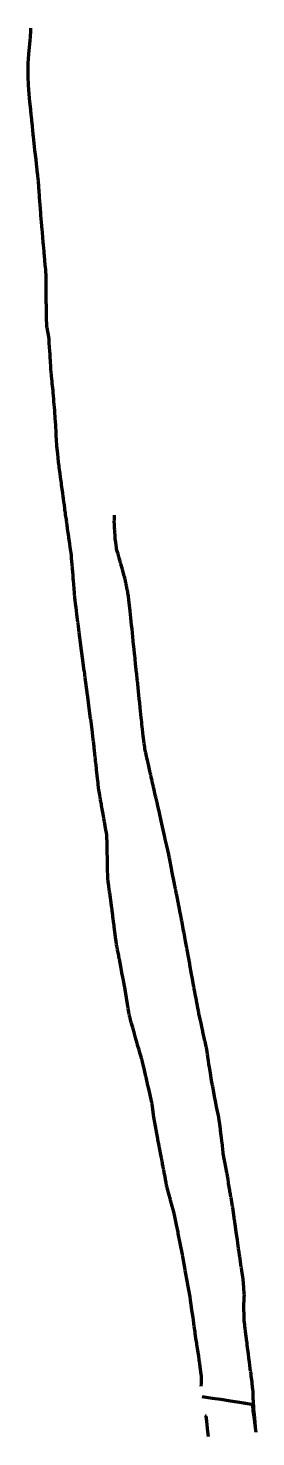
# Model space of a CAD drawing. Header units: metres. Extents: x 604777 to 604851, y 1147558 to 1148017.
import ezdxf

# ---------------------------------------------------------------- set-up
doc = ezdxf.new("R2010")
doc.units = ezdxf.units.M
doc.header["$MEASUREMENT"] = 0
doc.linetypes.add('DGN Style 5', pattern=[175.440543, 75.188804, -100.251739])
doc.layers.add('TF_T_---_Kabl-_2', color=5, linetype='DGN Style 5', lineweight=70)

msp = doc.modelspace()

# ---------------------------------------------------------------- linework, layer by layer
at = {"layer": 'TF_T_---_Kabl-_2'}
msp.add_line((604834.99, 1147564.42, 42.732213), (604834.62, 1147564.65, 42.73), dxfattribs=at)
at = {"layer": 'TF_T_---_Kabl-_2', "extrusion": (0.2422384239107925, 0.0395548744255775, 0.9694101082051869), "elevation": 191949.462108, "flags": 128}
msp.add_lwpolyline([(1035450.675951, -757942.754725), (1035451.197011, -757942.727519), (1035451.490181, -757942.716575)], dxfattribs=at)
at = {"layer": 'TF_T_---_Kabl-_2', "extrusion": (0.5057215533461328, 0.0532743630390393, 0.8610502614388776), "elevation": 367050.648127, "flags": 128}
msp.add_lwpolyline([(1077880.78691, -621423.766745), (1077883.270557, -621423.766973), (1077884.872639, -621423.762676)], dxfattribs=at)
at = {"layer": 'TF_T_---_Kabl-_2', "extrusion": (-5.7826133376e-06, 0.9999998762053831, 0.0004975497762083), "elevation": 1147556.741669, "flags": 128}
msp.add_lwpolyline([(-604842.055889, -528.236549), (-604842.045889, -528.236665), (-604841.915889, -548.336668)], dxfattribs=at)
at = {"layer": 'TF_T_---_Kabl-_2', "extrusion": (-0.9830460288597942, -0.1832901120686638, 0.005023938778033), "elevation": -804917.308895, "flags": 128}
msp.add_lwpolyline([(-1017254.464618, 4044.24632), (-1017257.07989, 4086.636855), (-1017257.143731, 4086.636951)], dxfattribs=at)
at = {"layer": 'TF_T_---_Kabl-_2', "extrusion": (-0.7856473623355614, -0.1126355548413749, 0.6083349848896993), "elevation": -604429.444822, "flags": 128}
msp.add_lwpolyline([(-1050108.216775, 463333.539038), (-1050107.49977, 463333.536125), (-1050107.280791, 463333.527447)], dxfattribs=at)
at = {"layer": 'TF_T_---_Kabl-_2', "extrusion": (-0.0514949872734413, -0.0334113261548138, 0.9981141966580199), "elevation": -69445.220677, "flags": 128}
msp.add_lwpolyline([(-633461.702981, 1129885.765945), (-633461.281486, 1129885.551666), (-633461.219666, 1129885.529142)], dxfattribs=at)
at = {"layer": 'TF_T_---_Kabl-_2'}
for points in [[(604776.99, 1148005.31, 42.46134), (604777.102056, 1148006.772175, 42.472804), (604777.23, 1148008.22, 42.48), (604777.64, 1148012.67, 42.49), (604777.69, 1148013.26, 42.49), (604777.71, 1148013.49, 42.49), (604777.773522, 1148014.131299, 42.481705), (604777.81, 1148015.5, 42.47), (604777.84, 1148016.72, 42.47)], [(604783.1, 1147919.4, 43.272974), (604783.1, 1147919.49, 43.27), (604783.09, 1147919.66, 43.27), (604783.06, 1147920.27, 43.23), (604782.98, 1147921.74, 43.23), (604782.963969, 1147922.225275, 43.20821), (604782.96, 1147922.62, 43.19), (604782.95, 1147923.49, 43.18), (604782.94, 1147923.97, 43.24), (604782.93, 1147924.72, 43.23), (604782.92, 1147926, 43.18), (604782.91, 1147926.57, 43.23), (604782.9, 1147927.2, 43.22), (604782.89, 1147928.04, 43.15), (604782.87, 1147930.57, 43.15), (604782.86, 1147931.13, 43.2), (604782.86, 1147931.51, 43.2), (604782.85, 1147932.07, 43.19), (604782.84, 1147932.57, 43.17), (604782.83, 1147933.77, 43.13), (604782.83, 1147934.09, 43.12), (604782.81, 1147935.57, 43.11), (604782.81, 1147935.84, 43.11), (604782.8, 1147936.06, 43.1), (604782.8, 1147936.29, 43.1), (604782.79, 1147937.26, 43), (604782.79155, 1147937.34374, 43.000414), (604782.73, 1147938, 42.98), (604782.69, 1147938.38, 42.96), (604782.68, 1147938.54, 42.95), (604782.68, 1147938.59, 42.95), (604782.58, 1147939.65, 42.96), (604782.32, 1147942.5, 43.05), (604782.3, 1147942.68, 43.05), (604782.24, 1147943.34, 43.05), (604782.18, 1147943.98, 43.08), (604781.98, 1147946.17, 43.09), (604781.91, 1147946.9, 43.09), (604781.75, 1147948.68, 43.09), (604781.51, 1147951.34, 43.03), (604781.45, 1147952, 43.02), (604781.421774, 1147952.299419, 43.015134), (604781.16, 1147955.75, 42.93), (604781.1, 1147956.52, 42.92), (604781.08, 1147956.84, 42.89), (604781.06, 1147957.04, 42.89), (604781.06, 1147957.13, 42.86), (604781.05, 1147957.21, 42.86), (604781, 1147957.94, 42.86), (604780.73, 1147961.51, 42.81), (604780.53, 1147964.05, 42.79), (604780.52, 1147964.26, 42.78), (604780.51, 1147964.31, 42.78), (604780.49, 1147964.7, 42.86), (604780.46, 1147965.04, 42.89), (604780.42, 1147965.58, 43), (604780.37, 1147966.29, 42.99), (604780.35, 1147966.5, 42.98), (604780.35, 1147966.56, 42.96), (604780.32, 1147966.85, 42.81), (604780.32, 1147966.93, 42.81), (604780.298242, 1147967.155285, 42.793955), (604780.3, 1147967.2, 42.79), (604780.27, 1147967.47, 42.8), (604780.11, 1147968.86, 42.81), (604779.95, 1147970.27, 42.83), (604779.95, 1147970.33, 42.84), (604779.92, 1147970.53, 42.85), (604779.88, 1147970.96, 43.02), (604779.87, 1147970.98, 43.03), (604779.86, 1147971.07, 43.02), (604779.66, 1147972.9, 42.9), (604779.61, 1147973.33, 42.79), (604779.55, 1147973.91, 42.79), (604779.2, 1147976.99, 42.75), (604778.71, 1147981.45, 42.69), (604778.65, 1147981.95, 42.69), (604778.636325, 1147982.062476, 42.682045), (604778.62, 1147982.22, 42.68), (604778.51, 1147983.4, 42.74), (604778.38, 1147984.64, 42.84), (604778.36, 1147984.83, 42.84), (604778.27, 1147985.74, 42.72), (604778.25, 1147985.96, 42.67), (604778.21, 1147986.37, 42.65), (604778.16, 1147986.87, 42.63), (604777.98, 1147988.61, 42.59), (604777.95, 1147988.94, 42.6), (604777.89, 1147989.57, 42.6), (604777.82, 1147990.26, 42.59), (604777.57, 1147992.75, 42.59), (604777.45, 1147993.89, 42.58), (604777.173569, 1147996.69158, 42.529565), (604777.13, 1147998.12, 42.51), (604777.04, 1148001.01, 42.51), (604777.02, 1148001.97, 42.51), (604777.003583, 1148002.512786, 42.498131), (604777, 1148003.88, 42.46), (604776.99, 1148005.16, 42.46), (604776.99398, 1148005.305317, 42.461442)], [(604822.1, 1147639.64, 42.938478), (604821.95, 1147640.43, 42.96), (604821.9, 1147640.68, 42.93), (604821.77, 1147641.39, 42.94), (604821.7, 1147641.73, 42.94), (604821.48, 1147642.93, 42.96), (604821.32, 1147643.73, 42.97), (604821.3, 1147643.88, 42.96), (604821.27, 1147644.02, 42.95), (604821.17, 1147644.55, 42.84), (604821.15, 1147644.65, 42.83), (604821.13, 1147644.78, 42.84), (604820.94, 1147645.75, 42.93), (604820.81, 1147646.47, 42.91), (604820.73, 1147646.85, 42.86), (604820.61, 1147647.52, 42.89), (604820.55, 1147647.83, 42.87), (604820.39, 1147648.68, 42.89), (604820.31, 1147649.07, 42.91), (604819.79, 1147651.85, 42.91), (604819.74, 1147652.12, 42.91), (604819.71, 1147652.24, 42.92), (604819.7, 1147652.3, 42.91), (604819.66, 1147652.5, 42.9), (604819.28, 1147654.54, 43.01), (604819.22, 1147654.85, 42.99), (604818.79, 1147657.1, 42.94), (604818.782466, 1147657.164999, 42.938487), (604818.44, 1147658.93, 42.95), (604818.218838, 1147660.119558, 42.976775), (604817.97, 1147661.91, 43.02), (604817.375709, 1147666.127518, 43.027201), (604817.34, 1147666.3, 43.03), (604817.28, 1147666.55, 43.03), (604817.26, 1147666.64, 43.03), (604816.26, 1147671.04, 43.04), (604815.91, 1147672.59, 42.97), (604815.87, 1147672.75, 42.97), (604815.86, 1147672.81, 42.98), (604815.76, 1147673.27, 42.96), (604815.381901, 1147674.923117, 42.961565), (604815.32, 1147675.16, 42.96), (604815.22, 1147675.6, 43.08), (604815, 1147676.58, 43.12), (604814.98, 1147676.67, 43.11), (604814.73, 1147677.73, 43.02), (604814.37, 1147679.29, 43.04), (604814.12, 1147680.39, 43.07), (604814.048478, 1147680.680267, 43.066533), (604813.91, 1147681.15, 43.07), (604813.42, 1147682.82, 43.1), (604813.14, 1147683.77, 43.12), (604812.66, 1147685.36, 43.12), (604812.64, 1147685.44, 43.11), (604812.57, 1147685.68, 43.12), (604812.47665, 1147685.976488, 43.116772), (604811.88, 1147688.13, 43.09), (604811.64, 1147689.01, 43.1), (604811.6, 1147689.15, 43.1), (604811.07, 1147691.03, 43.13), (604810.7, 1147692.39, 43.09), (604810.59, 1147692.76, 43.09), (604810.48, 1147693.15, 43.08), (604810.37, 1147693.55, 43.08), (604810.19, 1147694.21, 43.06), (604810.12, 1147694.47, 43.01), (604809.99, 1147694.95, 43.07), (604809.909915, 1147695.215079, 43.068142), (604809.77, 1147696.08, 43.07), (604809.58, 1147697.26, 43.05), (604809.57, 1147697.3, 43.05), (604809.45, 1147698.09, 43.12), (604809.37, 1147698.55, 43.15), (604809.35, 1147698.71, 43.15), (604809.01, 1147700.78, 43.18), (604808.584212, 1147703.443829, 43.209521), (604808.57, 1147703.52, 43.21), (604808.55, 1147703.6, 43.21), (604808.24, 1147705.24, 43.23), (604808, 1147706.54, 43.24), (604807.85, 1147707.33, 43.24), (604807.82, 1147707.46, 43.24), (604807.56, 1147708.88, 43.22), (604807.54, 1147708.96, 43.22), (604807.16, 1147710.98, 43.27), (604806.72, 1147713.31, 43.29), (604806.69, 1147713.46, 43.31), (604806.66, 1147713.63, 43.33), (604806.57, 1147714.13, 43.29), (604806.49, 1147714.55, 43.28), (604806.13, 1147716.42, 43.2), (604805.98, 1147717.22, 43.23), (604805.95, 1147717.37, 43.24), (604805.94, 1147717.44, 43.25), (604805.91, 1147717.61, 43.23), (604805.820888, 1147718.084353, 43.236608), (604805.68, 1147719.14, 43.26), (604805.49, 1147720.53, 43.34), (604805.49, 1147720.58, 43.34), (604805.04, 1147723.87, 43.32), (604804.98, 1147724.37, 43.31), (604804.91, 1147724.84, 43.37), (604804.59, 1147727.24, 43.36), (604804.54, 1147727.6, 43.4), (604804.54, 1147727.65, 43.39), (604804.33, 1147729.23, 43.42), (604804.31, 1147729.35, 43.43), (604804.2, 1147730.16, 43.46), (604804.14, 1147730.65, 43.44), (604804.12, 1147730.8, 43.45), (604803.55, 1147735, 43.44), (604803.52, 1147735.23, 43.44), (604803.29, 1147736.97, 43.47), (604803.25, 1147737.27, 43.47), (604803.06, 1147738.7, 43.43), (604803, 1147739.12, 43.45), (604802.962331, 1147739.423804, 43.433308), (604802.95, 1147739.69, 43.43), (604802.88, 1147743.16, 43.62), (604802.87, 1147743.29, 43.62), (604802.81, 1147745.99, 43.68), (604802.81, 1147746.08, 43.68), (604802.76, 1147748.37, 43.7), (604802.7, 1147750.91, 43.74), (604802.68, 1147752.05, 43.72), (604802.67, 1147752.5, 43.69), (604802.66, 1147752.8, 43.7), (604802.65, 1147753, 43.71), (604802.65, 1147753.07, 43.72), (604802.644407, 1147753.64733, 43.744901), (604802.47, 1147754.62, 43.76), (604802.34, 1147755.33, 43.75), (604801.83, 1147758.17, 43.68), (604801.78, 1147758.49, 43.69), (604801.66, 1147759.14, 43.69), (604801.5, 1147760.05, 43.69), (604801.41, 1147760.53, 43.68), (604801.38, 1147760.73, 43.66), (604801.21, 1147761.69, 43.64), (604801.11, 1147762.23, 43.66), (604801, 1147762.86, 43.64), (604800.91, 1147763.35, 43.64), (604800.85, 1147763.73, 43.67), (604800.57, 1147765.25, 43.61), (604800.42, 1147766.11, 43.58), (604800.37, 1147766.38, 43.55), (604800.31, 1147766.72, 43.54), (604800.29, 1147766.83, 43.54), (604800.18, 1147767.46, 43.53), (604800.09, 1147767.95, 43.46), (604799.990891, 1147768.533704, 43.431786), (604799.92, 1147769.15, 43.43), (604799.79, 1147770.36, 43.36), (604799.75, 1147770.68, 43.32), (604799.65, 1147771.61, 43.1), (604799.58, 1147772.2, 42.93), (604799.57, 1147772.33, 42.9), (604799.55, 1147772.5, 42.82), (604799.5, 1147772.93, 42.66), (604799.42, 1147773.66, 42.41), (604799.41, 1147773.77, 42.36), (604799.35, 1147774.3, 42.04), (604799.28, 1147774.95, 41.64), (604799.26, 1147775.14, 41.54), (604799.22, 1147775.45, 41.43), (604799.12, 1147776.44, 40.88), (604798.987378, 1147777.570339, 40.314183), (604798.96, 1147777.84, 40.18), (604798.94, 1147778.06, 40.15), (604798.89, 1147778.56, 39.83), (604798.83, 1147779.13, 39.61), (604798.61, 1147781.23, 38.49), (604798.59, 1147781.38, 38.43), (604798.51, 1147782.11, 38.21), (604798.5, 1147782.27, 38.13), (604798.49, 1147782.37, 38.1), (604798.48, 1147782.43, 38.09), (604798.46, 1147782.58, 38.08), (604798.37, 1147783.5, 37.99), (604798.35, 1147783.68, 37.96), (604798.3, 1147784.12, 37.96), (604798.21, 1147785.03, 37.88), (604798.10805, 1147785.95156, 37.822927), (604797.94, 1147787.2, 37.75), (604797.94, 1147787.23, 37.75), (604797.36, 1147791.6, 38.03), (604797.36, 1147791.67, 38.03), (604797.34, 1147791.8, 38.04), (604796.67, 1147796.88, 38.05), (604796.64, 1147797.12, 38.05), (604796.3, 1147799.63, 38.09), (604796.25, 1147800, 38.09), (604796.21, 1147800.31, 38.06), (604795.6, 1147804.97, 37.75), (604795.59, 1147805.05, 37.75), (604795.48, 1147805.9, 37.56), (604795.47, 1147805.91, 37.56), (604795.44, 1147806.17, 37.57), (604795.29, 1147807.28, 37.66), (604795.28, 1147807.35, 37.66), (604794.72, 1147811.59, 37.91), (604794.2, 1147815.54, 37.97), (604794.18, 1147815.69, 37.98), (604793.64, 1147819.78, 37.98), (604793.64, 1147819.79, 37.98), (604793.39, 1147821.71, 37.93), (604793.24, 1147822.82, 37.9), (604793.21, 1147823.06, 37.89), (604792.86, 1147825.74, 37.75), (604792.69, 1147826.99, 37.74), (604792.58, 1147827.85, 37.8), (604792.48, 1147828.57, 37.71), (604792.4, 1147829.19, 37.82), (604792.25, 1147830.31, 38.05), (604792.247928, 1147830.327427, 38.059098), (604792.19, 1147831.11, 38.32), (604792.16, 1147831.44, 38.45), (604792.15, 1147831.59, 38.51), (604792.13, 1147831.81, 38.65), (604792.07, 1147832.62, 39.09), (604791.94, 1147834.18, 39.85), (604791.73, 1147836.79, 41.08), (604791.69, 1147837.27, 41.37), (604791.67, 1147837.5, 41.47), (604791.6, 1147838.45, 41.87), (604791.51, 1147839.45, 42.32), (604791.5, 1147839.68, 42.52), (604791.44, 1147840.41, 42.92), (604791.44, 1147840.44, 42.93), (604791.43, 1147840.45, 42.94), (604791.42, 1147840.67, 43.05), (604791.38, 1147841.07, 43.25), (604791.38, 1147841.14, 43.29), (604791.36, 1147841.38, 43.39), (604791.35, 1147841.49, 43.36), (604791.31, 1147841.97, 43.4), (604791.3, 1147842.1, 43.4), (604791.3, 1147842.13, 43.4), (604791.25, 1147842.78, 43.42), (604791.23, 1147842.96, 43.43), (604791.15, 1147843.95, 43.55), (604791.1, 1147844.61, 43.61), (604791.09, 1147844.74, 43.64), (604791.065731, 1147844.965443, 43.614887), (604791.06, 1147845.04, 43.61), (604790.78, 1147847, 43.73), (604790.74, 1147847.28, 43.76), (604790.7, 1147847.56, 43.75), (604790.55, 1147848.65, 43.8), (604790.25, 1147850.76, 43.76), (604790.21, 1147851.04, 43.73), (604790.03, 1147852.32, 43.78), (604789.85, 1147853.59, 43.84), (604789.8, 1147853.96, 43.81), (604789.72, 1147854.54, 43.83), (604789.54, 1147855.8, 43.81), (604789.49, 1147856.13, 43.81), (604789.43, 1147856.59, 43.81), (604789.2, 1147858.16, 43.86), (604789.17, 1147858.4, 43.86), (604789.1, 1147858.9, 43.76), (604788.985434, 1147859.669016, 43.766925), (604788.91, 1147860.24, 43.77), (604788.67, 1147862.07, 43.74), (604788.65, 1147862.2, 43.73), (604788.47, 1147863.57, 43.71), (604788.4, 1147864.08, 43.71), (604788.24, 1147865.24, 43.7), (604787.88, 1147867.96, 43.69), (604787.81, 1147868.45, 43.69), (604787.56, 1147870.36, 43.59), (604787.56, 1147870.37, 43.59), (604787.55, 1147870.38, 43.59), (604787.55, 1147870.39, 43.59), (604787.39, 1147871.61, 43.59), (604787.12, 1147873.61, 43.62), (604787.1, 1147873.76, 43.61), (604787.04, 1147874.24, 43.61), (604786.976556, 1147874.659987, 43.614986), (604786.97, 1147874.72, 43.62), (604786.92, 1147875.17, 43.6), (604786.74, 1147876.81, 43.6), (604786.63, 1147877.87, 43.6), (604786.52, 1147878.84, 43.63), (604786.336149, 1147880.47979, 43.5985), (604786.22, 1147882.71, 43.56), (604786.16, 1147883.85, 43.52), (604786.15, 1147883.89, 43.52), (604786.15, 1147883.93, 43.52), (604786.09, 1147885.13, 43.5), (604786.06, 1147885.51, 43.5), (604786, 1147886.63, 43.5), (604785.97, 1147887.3, 43.55), (604785.836989, 1147889.616564, 43.532611), (604785.67, 1147891.72, 43.51), (604785.65, 1147891.88, 43.52), (604785.64, 1147892.08, 43.52), (604785.39, 1147895, 43.46), (604785.39, 1147895.08, 43.43), (604785.32, 1147895.92, 43.41), (604785.24, 1147896.79, 43.42), (604785.14, 1147898.02, 43.41), (604785.134646, 1147898.170922, 43.403254), (604785.09, 1147898.61, 43.4), (604784.85, 1147900.91, 43.39), (604784.84, 1147901.05, 43.37), (604784.79, 1147901.56, 43.39), (604784.61, 1147903.35, 43.39), (604784.59, 1147903.54, 43.37), (604784.54, 1147904.02, 43.4), (604784.524107, 1147904.239736, 43.389075), (604784.51, 1147904.44, 43.38), (604784.42, 1147905.71, 43.36), (604784.4, 1147906.13, 43.36), (604784.39, 1147906.19, 43.35), (604784.26, 1147908.27, 43.35), (604784.19, 1147909.28, 43.35), (604784.16, 1147909.74, 43.35), (604784.11, 1147910.45, 43.36), (604784.04, 1147911.52, 43.33), (604783.96, 1147912.75, 43.3), (604783.87, 1147914.16, 43.27), (604783.78, 1147915.52, 43.24), (604783.748039, 1147915.989471, 43.23313), (604783.61, 1147916.77, 43.23), (604783.4, 1147917.88, 43.23), (604783.31, 1147918.36, 43.26), (604783.270893, 1147918.600347, 43.2632)], [(604841.75, 1147643.6, 43.106016), (604841.71, 1147643.82, 43.11), (604841.7, 1147643.85, 43.11), (604841.07, 1147647.28, 43.03), (604840.97, 1147647.77, 43.04), (604840.55, 1147650.07, 43.09), (604840.54, 1147650.09, 43.09), (604840.540287, 1147650.109387, 43.085646), (604840.53, 1147650.17, 43.09), (604840.53, 1147650.24, 43.09), (604840.15, 1147653.7, 43.07), (604840.14, 1147653.83, 43.07), (604840.1, 1147654.14, 43.07), (604839.909076, 1147655.908808, 43.059621), (604839.69, 1147657.56, 43.05), (604839.67, 1147657.67, 43.05), (604839.63, 1147657.94, 43.04), (604839.42, 1147659.55, 42.94), (604839.14, 1147661.59, 42.98), (604839.14, 1147661.6, 42.98), (604839.104729, 1147661.88521, 42.991029), (604838.4, 1147665.23, 43.11), (604838.13, 1147666.5, 43.11), (604837.900413, 1147667.617236, 43.085876), (604837.82, 1147668.08, 43.08), (604837.13, 1147671.84, 43.03), (604837.08, 1147672.15, 43.02), (604837.03, 1147672.39, 43.01), (604836.98, 1147672.68, 43.02), (604836.77, 1147673.85, 43.04), (604836.34676, 1147676.155235, 43.037587), (604836.14, 1147677.53, 43.04), (604836.04, 1147678.13, 43.11), (604835.98, 1147678.55, 43.07), (604835.89, 1147679.14, 43.07), (604835.72, 1147680.26, 42.88), (604835.52, 1147681.52, 42.8), (604835.49, 1147681.69, 42.77), (604835.4, 1147682.31, 42.76), (604835.26, 1147683.2, 42.7), (604835.15, 1147683.94, 42.66), (604835.048552, 1147684.573042, 42.71018), (604835.02, 1147684.72, 42.72), (604834.99, 1147684.83, 42.73), (604834.63, 1147686.49, 42.78), (604834.6, 1147686.64, 42.78), (604834.57, 1147686.76, 42.79), (604833.94, 1147689.68, 42.87), (604833.88, 1147689.95, 42.87), (604833.71, 1147690.71, 42.87), (604833.56, 1147691.41, 42.82), (604833.32, 1147692.53, 42.84), (604833.03, 1147693.84, 42.81), (604832.64, 1147695.64, 42.85), (604832.559194, 1147696.020274, 42.881252), (604832.49, 1147696.39, 42.9), (604832.46, 1147696.56, 42.92), (604832.28, 1147697.5, 42.87), (604832.05, 1147698.71, 42.87), (604831.86, 1147699.76, 42.93), (604831.83, 1147699.91, 42.98), (604831.68, 1147700.67, 43.1), (604831.55, 1147701.4, 43.1), (604831.45, 1147701.9, 43.12), (604831.42, 1147702.04, 43.11), (604831.29, 1147702.74, 43.07), (604831.11, 1147703.7, 42.89), (604831.03, 1147704.12, 42.9), (604830.99, 1147704.33, 42.91), (604830.4, 1147707.46, 42.95), (604830.23, 1147708.39, 42.97), (604830.210476, 1147708.492736, 42.967027), (604829.67, 1147711.46, 42.97), (604829.63, 1147711.66, 42.97), (604829.61, 1147711.8, 42.97), (604828.76, 1147716.43, 42.91), (604828.74, 1147716.55, 42.9), (604828.69, 1147716.8, 42.9), (604828.64, 1147717.06, 42.94), (604828.35, 1147718.66, 42.94), (604828.26, 1147719.19, 42.93), (604828.14, 1147719.82, 42.94), (604828.02, 1147720.48, 42.97), (604827.88, 1147721.23, 42.96), (604827.77, 1147721.88, 42.87), (604827.63, 1147722.62, 42.96), (604827.49, 1147723.37, 42.96), (604827.15, 1147725.24, 42.87), (604827.13, 1147725.35, 42.88), (604827.044298, 1147725.851279, 42.859874), (604826.98, 1147726.17, 42.85), (604826.9, 1147726.57, 42.87), (604826.87, 1147726.74, 42.86), (604826.82, 1147726.95, 42.88), (604826.7, 1147727.57, 42.86), (604826.43, 1147728.97, 42.94), (604826.16, 1147730.36, 42.84), (604826.01, 1147731.11, 42.86), (604825.93, 1147731.53, 42.87), (604825.86, 1147731.87, 42.95), (604825.62, 1147733.07, 43.15), (604825.3, 1147734.71, 43.2), (604825.23, 1147735.06, 43.21), (604825.1, 1147735.77, 43.14), (604825.07, 1147735.91, 43.12), (604825.02, 1147736.13, 43.02), (604824.97, 1147736.42, 42.9), (604824.9, 1147736.74, 42.86), (604824.88, 1147736.86, 42.84), (604824.8, 1147737.29, 42.84), (604824.69, 1147737.84, 42.86), (604823.85, 1147742.14, 42.97), (604823.84, 1147742.17, 42.97), (604823.83, 1147742.23, 42.97), (604823.013438, 1147746.396463, 42.954132), (604822.93, 1147746.74, 42.96), (604822.77, 1147747.47, 42.97), (604822.14, 1147750.32, 43), (604821.87, 1147751.53, 43), (604821.67, 1147752.43, 43), (604821.52, 1147753.12, 43.01), (604820.77, 1147756.48, 43.01), (604820.34, 1147758.44, 42.98), (604819.768126, 1147760.996011, 43.049919), (604819.53, 1147762.05, 43.08), (604819.35, 1147762.81, 43.09), (604819.25, 1147763.26, 43.13), (604819, 1147764.36, 43.17), (604818.78, 1147765.28, 43.19), (604818.58, 1147766.17, 43.19), (604818.51, 1147766.45, 43.19), (604818.28, 1147767.48, 43.26), (604818.19, 1147767.87, 43.25), (604818.02, 1147768.6, 43.23), (604817.85, 1147769.35, 43.16), (604817.78, 1147769.62, 43.2), (604817.7, 1147769.98, 43.17), (604817.42, 1147771.2, 43.07), (604817.34, 1147771.54, 43.09), (604817.104053, 1147772.580258, 42.983594), (604817.05, 1147772.78, 42.97), (604817.01, 1147772.99, 43), (604816.95, 1147773.23, 42.96), (604816.92, 1147773.4, 42.99), (604816.84, 1147773.74, 42.97), (604816.84, 1147773.75, 42.97), (604816.65, 1147774.57, 42.84), (604816.4, 1147775.72, 42.69), (604816.39, 1147775.73, 42.69), (604816.15, 1147776.83, 42.3), (604815.96, 1147777.68, 41.91), (604815.95, 1147777.7, 41.9), (604815.95, 1147777.71, 41.9), (604815.84, 1147778.19, 41.66), (604815.67, 1147778.98, 41.27), (604815.66, 1147778.99, 41.27), (604815.66, 1147779.01, 41.25), (604815.55, 1147779.49, 40.9), (604815.32, 1147780.53, 40.37), (604815.26, 1147780.78, 40.32), (604815.23, 1147780.94, 40.24), (604815.113411, 1147781.455794, 40.004389), (604815.05, 1147781.88, 39.82), (604814.95, 1147782.64, 39.41), (604814.83, 1147783.53, 39.03), (604814.71, 1147784.46, 38.54), (604814.67, 1147784.7, 38.37), (604814.61, 1147785.18, 38.21), (604814.58, 1147785.42, 38.06), (604814.5, 1147785.97, 38), (604814.339152, 1147787.180814, 37.955326), (604814.23, 1147788.25, 37.91), (604814.19, 1147788.6, 37.89), (604814.18, 1147788.72, 37.89), (604814.03, 1147790.14, 37.79), (604814.01, 1147790.32, 37.79), (604813.87, 1147791.65, 37.77), (604813.84, 1147791.96, 37.81), (604813.73, 1147793.04, 37.9), (604813.5, 1147795.21, 37.94), (604813.33, 1147796.87, 37.96), (604813.19, 1147798.21, 37.97), (604812.82, 1147801.74, 38.01), (604812.57, 1147804.16, 37.93), (604812.54, 1147804.43, 37.93), (604812.34, 1147806.37, 37.79), (604812.29, 1147806.81, 37.75), (604812.22, 1147807.45, 37.71), (604812.21, 1147807.61, 37.71), (604812, 1147809.6, 37.59), (604811.69, 1147812.6, 37.74), (604811.68, 1147812.67, 37.74), (604811.63, 1147813.11, 37.76), (604811.4, 1147815.37, 37.87), (604811.36, 1147815.78, 37.89), (604810.82, 1147820.95, 37.97), (604810.69, 1147822.16, 37.98), (604810.44, 1147824.55, 37.94), (604810.21, 1147826.73, 37.91), (604809.93, 1147829.41, 37.91), (604809.715676, 1147831.447704, 37.794634), (604809.71, 1147831.48, 37.79), (604809.69, 1147831.59, 37.79), (604809.68, 1147831.68, 37.8), (604809.51, 1147832.57, 37.82), (604809.43, 1147832.94, 37.85), (604809.32, 1147833.55, 37.94), (604809.3, 1147833.66, 37.96), (604809.29, 1147833.71, 37.97), (604809.28, 1147833.73, 38), (604809.25, 1147833.9, 38.2), (604809.18, 1147834.27, 38.48), (604809.16, 1147834.38, 38.57), (604809.15, 1147834.45, 38.63), (604809.02, 1147835.08, 39.08), (604808.95, 1147835.47, 39.13), (604808.89, 1147835.79, 39.36), (604808.85, 1147836.01, 39.41), (604808.74, 1147836.54, 39.79), (604808.695391, 1147836.772142, 39.89448), (604808.59, 1147837.18, 40.05), (604808.54, 1147837.33, 40.19), (604808.37, 1147837.95, 40.56), (604808.34, 1147838.05, 40.62), (604808.32, 1147838.14, 40.6), (604808.29, 1147838.24, 40.55), (604808.1, 1147838.92, 40.69), (604808.05, 1147839.08, 40.72), (604807.83, 1147839.87, 41.08), (604807.69, 1147840.38, 41.26), (604807.67, 1147840.43, 41.25), (604807.32, 1147841.68, 41.89), (604807.13, 1147842.37, 42.27), (604807.11, 1147842.44, 42.31), (604807.09, 1147842.5, 42.35), (604806.95, 1147843, 42.54), (604806.66, 1147844.05, 42.92), (604806.64, 1147844.11, 42.94), (604806.58, 1147844.34, 42.96), (604806.39, 1147845.01, 43.08), (604806.27, 1147845.43, 43.21), (604806.11, 1147846.02, 43.19), (604806.03, 1147846.29, 43.22), (604805.82, 1147847.04, 43.31), (604805.79, 1147847.16, 43.33), (604805.75, 1147847.29, 43.33), (604805.723188, 1147847.397834, 43.337538), (604805.52, 1147849.08, 43.52), (604805.5, 1147849.28, 43.55), (604805.38, 1147850.28, 43.6), (604805.369791, 1147850.354083, 43.606695), (604805.31, 1147851.26, 43.71), (604805.28, 1147851.85, 43.7), (604805.26, 1147852.16, 43.76), (604805.2, 1147853.09, 43.76), (604805.186259, 1147853.303612, 43.761206), (604805.17, 1147853.69, 43.76), (604805.14, 1147854.31, 43.76), (604805.12, 1147854.68, 43.76), (604805.09, 1147855.27, 43.77), (604805.06, 1147855.76, 43.76), (604805.056859, 1147855.85069, 43.759824), (604805.06, 1147856.13, 43.75), (604805.07, 1147856.44, 43.71), (604805.07, 1147856.6, 43.71), (604805.07, 1147856.84, 43.75), (604805.08, 1147857.64, 43.75), (604805.094623, 1147858.076101, 43.727165)], [(604833.24, 1147574.18, 42.71), (604833.27, 1147574.29, 42.71), (604833.425255, 1147574.742627, 42.720283), (604833.47902, 1147576.101548, 42.730066), (604833.424058, 1147577.494794, 42.737663), (604833.34, 1147578.14, 42.74), (604833.06, 1147580.5, 42.72), (604833.05, 1147580.58, 42.72), (604833.05, 1147580.62, 42.72), (604833.04, 1147580.65, 42.72), (604833.04, 1147580.69, 42.71), (604832.948736, 1147581.416606, 42.701873), (604832.93, 1147581.56, 42.7), (604832.89, 1147581.79, 42.69), (604832.85, 1147582.1, 42.79), (604832.75, 1147582.74, 42.81), (604832.55, 1147584.03, 42.84), (604832.45, 1147584.65, 42.83), (604831.98, 1147587.74, 42.83), (604831.94, 1147587.98, 42.83), (604831.89, 1147588.32, 42.83), (604831.779167, 1147589.038714, 42.828295), (604831.44, 1147591.39, 42.83), (604831.36, 1147591.95, 42.84), (604831.12, 1147593.62, 42.84), (604830.98, 1147594.58, 42.87), (604830.97, 1147594.68, 42.87), (604830.720016, 1147596.416269, 42.875255), (604830.6, 1147597.26, 42.88), (604830.45, 1147598.28, 42.85), (604830, 1147601.47, 42.86), (604829.9, 1147602.17, 42.87), (604829.740227, 1147603.270283, 42.876831), (604829.32, 1147605.62, 42.89), (604829.13, 1147606.69, 42.9), (604828.8, 1147608.54, 42.91), (604828.62, 1147609.57, 42.91), (604828.495002, 1147610.244883, 42.912299), (604828.19, 1147611.93, 42.92), (604828.02, 1147612.89, 42.9), (604827.93, 1147613.41, 42.95), (604827.38, 1147616.45, 42.95), (604827.35, 1147616.61, 42.95), (604827.32, 1147616.75, 42.95), (604827.255025, 1147617.099184, 42.959756), (604827.15, 1147617.64, 42.98), (604826.63, 1147620.27, 42.95), (604826.32, 1147621.84, 42.97), (604826.22, 1147622.35, 42.96), (604825.895144, 1147623.958228, 42.965311), (604825.82, 1147624.35, 42.97), (604825.33, 1147626.72, 42.97), (604824.65, 1147630.05, 7.24), (604824.56258, 1147630.495946, 5.257916), (604824.56, 1147630.5, 5.219355), (604824.44, 1147630.96, 2.8), (604823.92, 1147632.87, 42.96), (604823.39, 1147634.81, 42.9), (604823.32, 1147635.08, 42.9), (604823.15, 1147635.71, 42.91), (604823.03, 1147636.14, 42.89), (604822.83, 1147636.89, 42.89), (604822.3, 1147638.82, 42.92), (604822.23073, 1147639.094756, 42.924653), (604822.102197, 1147639.640258, 42.938319)], [(604849.6, 1147578.2, 42.821978), (604849.5, 1147578.74, 42.92), (604849.446005, 1147579.002546, 42.931185), (604849.2, 1147580.98, 42.99), (604849.05, 1147582.18, 43.03), (604848.99, 1147582.66, 43.04), (604848.9, 1147583.44, 43.08), (604848.75, 1147584.59, 43.13), (604848.39, 1147587.56, 43.11), (604848.32, 1147588.07, 43.1), (604848.29, 1147588.33, 43.1), (604848.23, 1147588.78, 43.13), (604847.83, 1147592.04, 43.13), (604847.7, 1147593.06, 43.1), (604847.63, 1147593.62, 43.09), (604847.55, 1147594.27, 43.09), (604847.4, 1147595.5, 43.11), (604847.351558, 1147595.878344, 43.113923), (604847.32, 1147598.2, 43.12), (604847.309998, 1147598.6221, 43.1152), (604847.31, 1147600.23, 43.11), (604847.31, 1147600.52, 43.11), (604847.31, 1147600.78, 43.1), (604847.31, 1147600.92, 43.1), (604847.309305, 1147601.134062, 43.1054), (604847.35, 1147602, 43.12), (604847.39, 1147602.68, 43.12), (604847.41, 1147603.21, 43.11), (604847.449183, 1147603.91067, 43.089082), (604847.41, 1147604.47, 43.07), (604847.29, 1147606.08, 43.11), (604847.267447, 1147606.399772, 43.092833), (604847.27, 1147606.41, 43.09), (604847.24, 1147606.73, 43.12), (604847.18, 1147607.31, 43.12), (604847.16, 1147607.59, 43.12), (604847.005271, 1147609.132241, 43.096143), (604846.82, 1147610.43, 43.07), (604846.62, 1147611.78, 43.03), (604846.57, 1147612.17, 43.03), (604846.56, 1147612.19, 43.03), (604846.55, 1147612.31, 43.03), (604846.48, 1147612.74, 43.06), (604846.44, 1147613.01, 43.06), (604845.94, 1147616.47, 43.1), (604845.89, 1147616.78, 43.1), (604845.72, 1147617.95, 43.07), (604845.66, 1147618.38, 43.07), (604845.556923, 1147619.067151, 43.0699), (604845.31, 1147620.83, 43.06), (604845.15, 1147621.92, 43.07), (604844.89, 1147623.76, 43.09), (604844.78, 1147624.48, 43.09), (604844.419594, 1147626.998223, 43.104591), (604844.33, 1147627.65, 43.11), (604844.28, 1147627.95, 43.09), (604844.16, 1147628.82, 43.09), (604844.11, 1147629.12, 43.1), (604843.63, 1147632.46, 43.12), (604843.59, 1147632.68, 43.11), (604843.46752, 1147633.540901, 43.11583), (604843.09, 1147635.67, 43.12), (604843.06, 1147635.83, 43.12), (604842.91, 1147636.73, 43.11), (604842.72, 1147637.78, 43.02), (604842.65, 1147638.18, 43.04), (604842.51, 1147638.98, 43.09), (604842.5, 1147639.02, 43.09), (604842.47, 1147639.2, 43.09), (604842.290768, 1147640.222569, 43.097039), (604842.1, 1147641.74, 43.11), (604842.09, 1147641.82, 43.1), (604842.03, 1147642.28, 43.1), (604841.99, 1147642.59, 43.08), (604841.969143, 1147642.717205, 43.085614), (604841.81, 1147643.37, 43.11), (604841.753735, 1147643.596398, 43.106201)], [(604850.56, 1147566.41, 42.952342), (604850.56, 1147566.46, 42.96), (604850.53, 1147566.84, 42.96), (604850.5, 1147567.4, 43.01), (604850.4, 1147568.94, 42.91), (604850.37, 1147569.46, 42.86), (604850.33, 1147570.08, 42.86), (604850.282495, 1147570.803162, 42.872577), (604850.26423, 1147572.365086, 42.892189), (604850.16, 1147573.23, 42.9), (604850.094898, 1147573.902965, 42.885624), (604849.941201, 1147575.33014, 42.845359), (604849.92, 1147575.51, 42.84), (604849.762668, 1147576.888399, 42.811519), (604849.69, 1147577.49, 42.8), (604849.62, 1147578.07, 42.8), (604849.604227, 1147578.195669, 42.820934)], [(604850, 1147568.19, 42.923979), (604849.6, 1147568.25, 42.89), (604847.91, 1147568.52, 42.97), (604847.53, 1147568.58, 42.99), (604847.29, 1147568.62, 42.99), (604842.88, 1147569.31, 42.94), (604839.76, 1147569.8, 42.86), (604837.06, 1147570.23, 42.81), (604835.64, 1147570.45, 42.78), (604833.73, 1147570.75, 42.71)], [(604850, 1147568.19, 42.923979), (604850.1, 1147567.44, 42.97), (604850.17, 1147566.84, 42.93), (604850.19, 1147566.68, 42.93), (604850.2, 1147566.66, 42.93), (604850.24, 1147566.3, 42.94), (604850.35, 1147565.48, 42.96), (604850.5, 1147564.28, 43.05), (604850.62, 1147563.36, 43.15), (604850.71, 1147562.7, 43.13), (604850.73, 1147562.55, 43.12), (604850.96, 1147560.71, 43.16), (604850.972348, 1147560.668084, 43.162402)], [(604850.97, 1147560.67, 43.162312), (604851.01, 1147560.67, 43.16), (604851.113028, 1147560.682533, 43.166239), (604850.94, 1147562.53, 43.12), (604850.93, 1147562.7, 43.14), (604850.88, 1147563.18, 43.15), (604850.79, 1147564.22, 43.04), (604850.771665, 1147564.448929, 43.020992), (604850.7, 1147565.11, 42.97), (604850.66, 1147565.48, 42.98), (604850.58, 1147566.2, 42.95), (604850.57, 1147566.35, 42.95), (604850.558984, 1147566.408847, 42.952186)]]:
    msp.add_polyline3d(points, dxfattribs=at)

doc.saveas('drawing.dxf')
